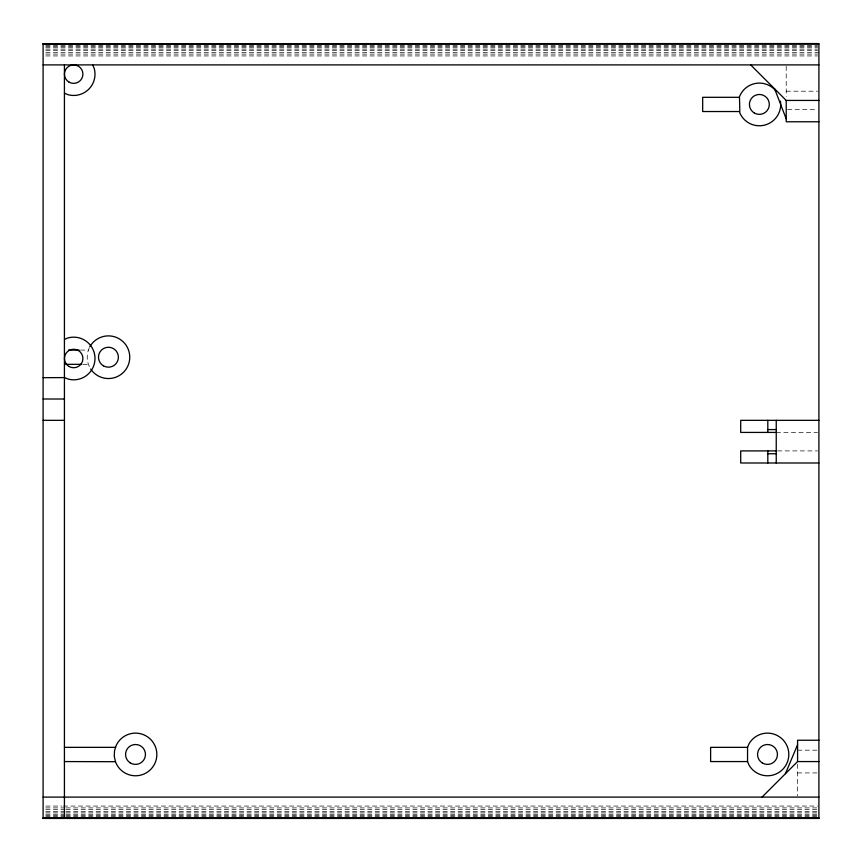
<?xml version="1.0" encoding="UTF-8"?>
<svg xmlns="http://www.w3.org/2000/svg" width="862" height="862" viewBox="0 0 862 862"><rect width="100%" height="100%" fill="white"/><g stroke="black" fill="none" stroke-linecap="round" stroke-linejoin="round"><path stroke-width="0.65" stroke-dasharray="4.31 3.23" d="M89.303 347.774C86.383 354.12 86.405 361.846 90.111 367.869M45.794 45.471L817.553 45.471M45.794 46.505L817.553 46.505M45.794 47.733L817.553 47.733M45.794 49.134L817.553 49.134M45.794 50.675L817.553 50.675M45.794 52.345L818.9 52.345M45.794 54.101L817.553 54.101M45.794 55.933L817.553 55.933M786.219 91.2L817.596 91.2M787.523 109.679L817.596 109.679M80.489 350.101L88.517 350.101M83.043 364.324L88.366 364.324M776.242 432.422L817.564 432.422M777.578 450.901L817.564 450.901M797.576 750.188L817.564 750.188M797.576 772.934L817.564 772.934M45.794 806.067L61.956 806.067M63.303 806.067L817.553 806.067M45.794 807.899L64.65 807.899M65.997 807.899L817.553 807.899M45.794 809.655L64.65 809.655M65.997 809.655L817.553 809.655M45.794 811.325L64.65 811.325M65.997 811.325L817.553 811.325M45.794 812.866L64.65 812.866M65.997 812.866L817.553 812.866M45.794 814.267L64.65 814.267M65.997 814.267L817.553 814.267M45.794 815.495L64.65 815.495M65.997 815.495L817.553 815.495M45.794 816.529L64.65 816.529M65.997 816.529L817.553 816.529M797.576 764.195L797.576 795.788M786.219 66.212L786.219 96.49"/><path stroke-width="1.29" d="M780.444 101.156A21.324 21.324 0 0 1 739.855 113.03L739.477 96.706A21.324 21.324 0 0 1 775.983 91.06M747.548 747.343L749.024 743.787A21.324 21.324 0 0 1 781.198 738.12A21.324 21.324 0 0 1 781.198 770.79A21.324 21.324 0 0 1 749.024 765.111L747.548 761.566L747.548 747.343L710.622 747.343L710.622 761.566L747.548 761.566M785.422 773.71L797.576 744.725M762.03 797.102L797.576 761.566L818.9 761.566M64.424 339.456L67.678 338.023A21.324 21.324 0 0 1 94.992 357.999A21.324 21.324 0 0 1 68.626 379.215L64.424 377.588L43.1 377.685M43.1 43.693L818.9 43.563L818.9 818.437L43.1 818.437L43.1 43.563M43.1 44.048L818.9 44.048M43.1 64.898L818.9 64.898M739.337 97.309L702.67 97.309L702.67 111.532L739.413 111.532M750.673 64.898L786.219 100.434L818.9 100.434M818.9 121.768L786.219 121.768L786.219 100.434M68.443 350.101L79.142 350.101M65.76 364.324L81.718 364.324M43.1 399.009L64.424 399.009M43.1 420.333L64.424 420.333M818.9 420.333L740.706 420.333L740.706 432.422L776.242 432.422M767.816 429.578L776.242 429.578M776.242 450.901L740.706 450.901L740.706 462.991L818.9 462.991M767.816 453.746L776.242 453.746M818.9 740.232L797.576 740.232L797.576 761.566M64.424 747.343L115.583 747.343M43.1 797.102L818.9 797.102M43.1 817.952L818.9 817.952M43.1 818.307L818.9 818.307M64.424 761.566L115.465 761.706A21.324 21.324 0 0 0 147.714 771.943A21.324 21.324 0 0 0 149.255 738.141A21.324 21.324 0 0 0 116.208 745.404L114.517 750.705L114.269 756.265L115.465 761.706M64.424 93.193L68.152 94.734A21.324 21.324 0 0 0 94.27 68.615L92.73 64.898M774.669 88.894L786.219 118.913M776.242 420.333L776.242 462.991M767.816 420.333L767.816 432.422M767.816 450.901L767.816 462.991M64.424 64.898L64.424 818.437M89.82 346.793A21.324 21.324 0 0 1 121.628 340.458A21.324 21.324 0 0 1 122.91 372.869A21.324 21.324 0 0 1 90.693 369.055M69.046 82.138A9.245 9.245 0 0 0 82.914 74.132A9.245 9.245 0 0 0 69.046 66.137A9.245 9.245 0 0 0 69.046 82.138M69.046 366.49A9.245 9.245 0 0 0 82.914 358.495A9.245 9.245 0 0 0 69.046 350.489A9.245 9.245 0 0 0 69.046 366.49M103.451 365.833A9.956 9.956 0 0 0 118.385 357.213A9.956 9.956 0 0 0 103.451 348.593A9.956 9.956 0 0 0 103.451 365.833M754.39 113.041A9.956 9.956 0 0 0 769.313 104.421A9.956 9.956 0 0 0 754.39 95.801A9.956 9.956 0 0 0 754.39 113.041M130.14 762.827A9.956 9.956 0 0 0 145.452 754.929A9.956 9.956 0 0 0 130.949 745.608A9.956 9.956 0 0 0 130.14 762.827M762.514 763.075A9.956 9.956 0 0 0 777.449 754.455A9.956 9.956 0 0 0 762.514 745.835A9.956 9.956 0 0 0 762.514 763.075"/></g></svg>
